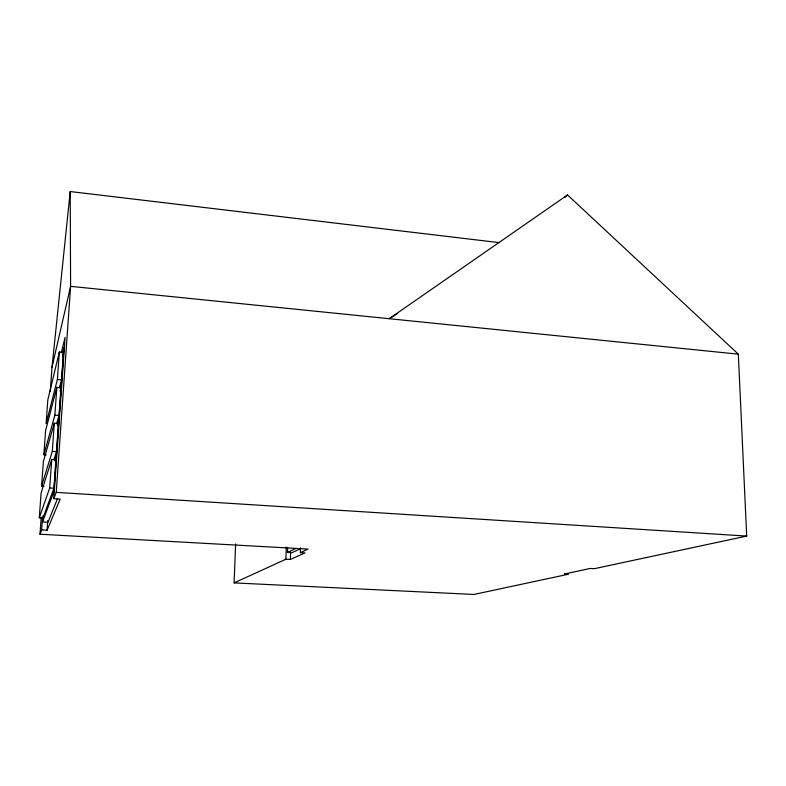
<?xml version="1.0" encoding="UTF-8"?>
<svg xmlns="http://www.w3.org/2000/svg" width="786" height="786" viewBox="0 0 786 786"><rect width="100%" height="100%" fill="white"/><g stroke="black" fill="none" stroke-linecap="round" stroke-linejoin="round"><path stroke-width="1.18" d="M235.623 543.932L234.1 582.898L285.898 559.219L290.368 559.465L305.027 552.872L300.35 552.617L300.488 547.754M285.898 559.219L286.271 547.056M300.478 548.697L291.96 552.686L287.47 552.44L287.617 547.547M290.368 559.465L290.594 552.165M300.35 552.617L308.092 549.08L39.998 534.215L41.658 529.921L47.072 530.226L60.158 499.1L53.772 498.697L56.238 492.36L70.602 286.35L70.209 191.548L499.257 242.628M39.3 517.758L49.705 487.968L51.729 459.456L55.924 459.741L53.929 488.234L42.935 517.964L39.3 517.758L41.078 493.087L51.729 459.456M43.996 486.229L41.589 486.072L52.298 451.361L54.303 423.202L58.469 423.516L56.494 451.655L53.861 459.741M46.256 454.898L43.859 454.73L54.863 415.205L56.838 387.38L60.984 387.724L59.029 415.519L56.641 423.644M59.343 352L47.818 399.819L46.099 423.713L57.398 379.481L59.343 352L63.46 352.364L61.534 379.835L59.353 387.97M47.072 530.226L47.769 520.489M53.772 498.697L65.071 337.479L61.249 352.963M41.589 486.072L43.358 461.667L54.303 423.202M43.859 454.73L45.598 430.581L56.838 387.38M39.998 534.215L41.226 517.149M50.255 391.566L52.014 367.18L70.209 191.548M41.658 529.921L42.532 517.748M57.486 498.805L47.946 522.287L42.513 521.973L43.102 515.616M52.014 367.18L70.602 286.35L738.329 354.162L746.7 536.072L594.334 568.681L590.168 568.455L564.289 574.045L568.298 574.261L473.938 594.452L234.1 582.898M62.831 352.079L63.99 347.432L53.88 491.702L42.513 521.973M62.575 355.861L63.46 352.364M60.257 387.478L61.514 382.831M60.021 391.222L60.984 387.724M57.29 424.45L58.999 418.673M57.771 425.845L58.469 423.516M54.568 460.675L56.454 454.966M564.77 197.325L567.541 194.948L738.329 354.162M567.541 194.948L389.217 318.703L397.559 313.555M287.47 552.44L295.88 548.441M56.238 492.36L746.7 536.072M49.705 487.968L53.929 488.234M52.298 451.361L56.494 451.655M54.863 415.205L59.029 415.519M57.398 379.481L61.534 379.835"/></g></svg>
